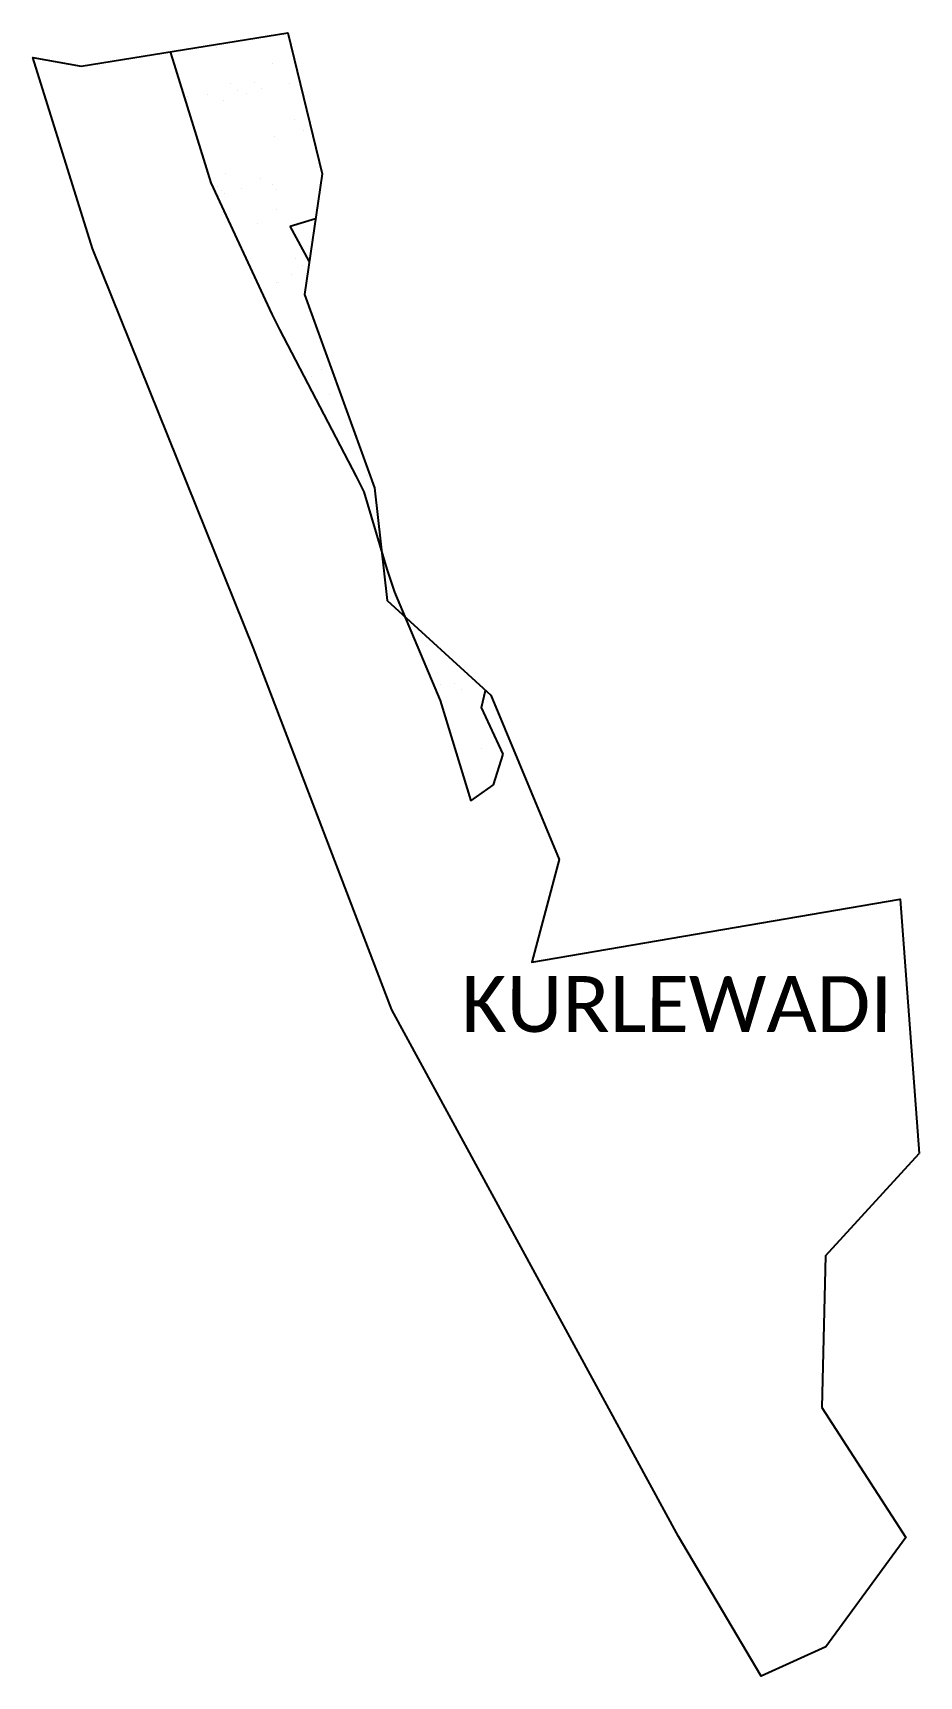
# Model space of a CAD drawing. Header units: metres. Extents: x 353920 to 354386, y 1749533 to 1750397.
import ezdxf

# ---------------------------------------------------------------- set-up
doc = ezdxf.new("R2010")
doc.units = ezdxf.units.M
doc.layers.add('SAND DUNES', color=42, linetype='Continuous')
doc.layers.add('VILLAGE NAME', color=250, linetype='Continuous')

msp = doc.modelspace()

# ---------------------------------------------------------------- linework, layer by layer
at = {"color": 3}
for points in [[(354336.51, 1749754.06), (354334.71, 1749674.28), (354378.75, 1749605.95), (354336.67, 1749548.52), (354302.74, 1749533.03), (354259.2, 1749606.43), (354108.42, 1749883.5), (354035.8, 1750073.68), (353950.97, 1750283.84), (353919.69, 1750384.29), (353945.16, 1750379.7), (354053.82, 1750397.27), (354071.88, 1750323.21), (354062.47, 1750259.59), (354099.45, 1750158.01), (354106.1, 1750098.82), (354160.55, 1750048.96), (354196.48, 1749962.48), (354182.03, 1749908.61), (354375.9, 1749941.67), (354385.81, 1749807.94)], [(354336.51, 1749754.06), (354385.81, 1749807.94)]]:
    msp.add_lwpolyline(points, dxfattribs=at)
at = {"layer": 'SAND DUNES', "linetype": 'Continuous'}
for p, q in [((354016.2, 1750389.59), (354016.2, 1750389.59)), ((354046.3, 1750395.91), (354046.3, 1750395.91)), ((354045.73, 1750381.42), (354045.73, 1750381.42)), ((354036.04, 1750371.28), (354036.04, 1750371.28)), ((354000.89, 1750363.58), (354000.89, 1750363.58)), ((354011.3, 1750364.91), (354011.3, 1750364.91)), ((354023.56, 1750370.62), (354023.56, 1750370.62)), ((354027.57, 1750367), (354027.57, 1750367)), ((354031.98, 1750365.22), (354031.98, 1750365.22)), ((354039.71, 1750367.89), (354039.71, 1750367.89)), ((354054.75, 1750370.48), (354054.75, 1750370.48)), ((354019.87, 1750361.73), (354019.87, 1750361.73)), ((354057.05, 1750351.88), (354057.05, 1750351.88)), ((354062.27, 1750345.77), (354062.27, 1750345.77)), ((354046.85, 1750342.88), (354046.85, 1750342.88)), ((354021, 1750323.19), (354021, 1750323.19)), ((354039.54, 1750320.48), (354039.54, 1750320.48)), ((354016.71, 1750316.23), (354016.71, 1750316.23)), ((354019.15, 1750314.16), (354019.15, 1750314.16)), ((354020.38, 1750312.84), (354020.38, 1750312.84)), ((354029.56, 1750315.49), (354029.56, 1750315.49)), ((354045.83, 1750317.58), (354045.83, 1750317.58)), ((354047.95, 1750315.08), (354047.95, 1750315.08)), ((354047.97, 1750304.34), (354047.97, 1750304.34)), ((354037.73, 1750296.83), (354037.73, 1750296.83)), ((354057.57, 1750278.52), (354057.57, 1750278.52)), ((354055.51, 1750270.34), (354055.51, 1750270.34)), ((354061.24, 1750275.13), (354061.24, 1750275.13)), ((354047.83, 1750266.07), (354047.83, 1750266.07)), ((354049.09, 1750265.8), (354049.09, 1750265.8)), ((354066.09, 1750216.65), (354066.09, 1750216.65)), ((354071.48, 1750220.2), (354071.48, 1750220.2)), ((354075.52, 1750207.14), (354075.52, 1750207.14)), ((354079.1, 1750185.77), (354079.1, 1750185.77)), ((354082.77, 1750182.37), (354082.77, 1750182.37)), ((354087.46, 1750170.06), (354087.46, 1750170.06)), ((354095.87, 1750164.66), (354095.87, 1750164.66)), ((354127.82, 1750064.38), (354127.82, 1750064.38)), ((354134.04, 1750054.73), (354134.04, 1750054.73)), ((354141.49, 1750055.3), (354141.49, 1750055.3)), ((354145.16, 1750051.91), (354145.16, 1750051.91)), ((354155.41, 1750021.05), (354155.41, 1750021.05)), ((354143.79, 1750014.24), (354143.79, 1750014.24))]:
    msp.add_line(p, q, dxfattribs=at)
at = {"layer": 'SAND DUNES'}
for p, q in [((353991.92, 1750387.26), (353993.18, 1750383.44)), ((353993.18, 1750383.44), (354013.22, 1750318.46)), ((354013.22, 1750318.46), (354045.43, 1750249.38)), ((354055.06, 1750295.59), (354068.39, 1750299.63)), ((354065.08, 1750277.25), (354055.06, 1750295.59)), ((354045.43, 1750249.38), (354049.45, 1750241.25)), ((354049.45, 1750241.25), (354089.74, 1750164.03)), ((354089.74, 1750164.03), (354093.77, 1750155.9)), ((354093.77, 1750155.9), (354105.79, 1750115.29)), ((354105.79, 1750115.29), (354109.8, 1750103.1)), ((354109.8, 1750103.1), (354133.94, 1750046.22)), ((354155.66, 1750042.52), (354157.8, 1750051.48)), ((354133.94, 1750046.22), (354149.97, 1749993.43)), ((354167.03, 1750017.88), (354155.66, 1750042.52)), ((354161.88, 1750001.78), (354167.03, 1750017.88)), ((354149.97, 1749993.43), (354161.88, 1750001.78))]:
    msp.add_line(p, q, dxfattribs=at)

# ---------------------------------------------------------------- texts
at = {"layer": 'VILLAGE NAME', "insert": (354145.02, 1749901.23), "char_height": 29.3908, "attachment_point": 1, "rotation": 359.9793}
msp.add_mtext_dynamic_manual_height_columns('{\\fCalibri|b0|i0|c0|p34;KURLEWADI}', width=290.022, gutter_width=146.95, heights=[0], dxfattribs=at)

doc.saveas('drawing.dxf')
